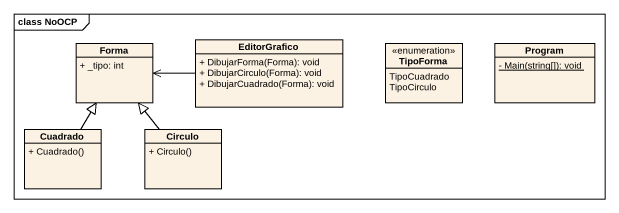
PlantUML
@startuml
mainframe class NoOCP
hide circle
hide empty members
skinparam classAttributeIconSize 0
class EditorGrafico {
  + DibujarForma(Forma): void
  + DibujarCirculo(Forma): void
  + DibujarCuadrado(Forma): void
}
class Forma {
  + _tipo: int
}
enum TipoForma {
  TipoCuadrado
  TipoCirculo
}
class Program {
  {static} - Main(string[]): void
}
class Cuadrado {
  + Cuadrado()
}
class Circulo {
  + Circulo()
}
EditorGrafico -left-> Forma
Cuadrado -up-|> Forma
Circulo -up-|> Forma
@enduml
